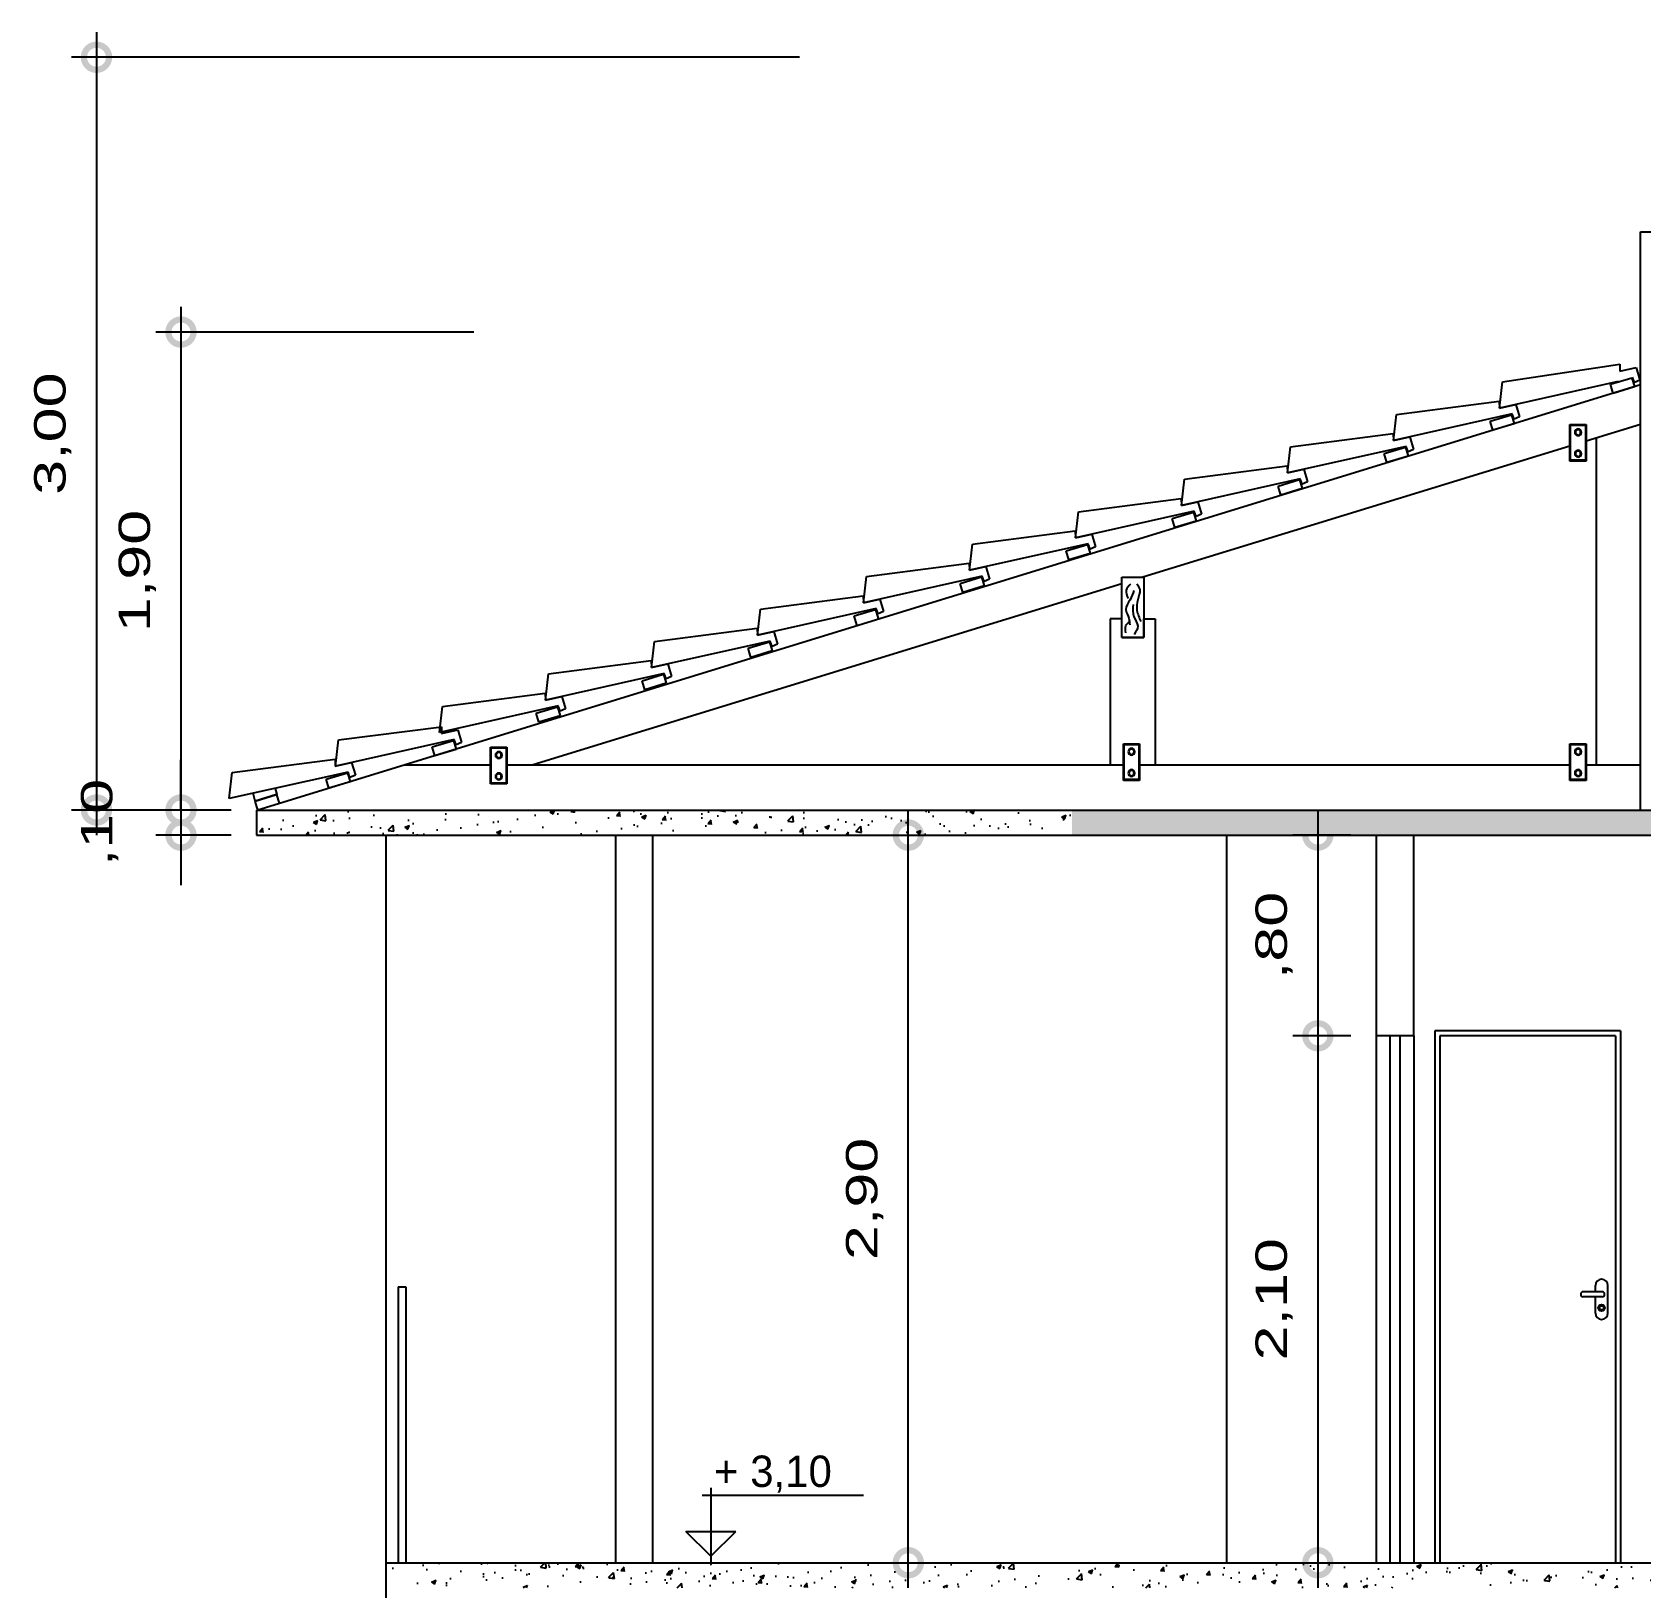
# Model space of a CAD drawing. Header units: millimetres. Extents: x 237 to 339, y 16 to 52.
# Drawn here: x 319.81 to 326.22, y 20.98 to 27.18 of the extents above; entities that cross this region are included whole.
import ezdxf

# ---------------------------------------------------------------- set-up
doc = ezdxf.new("R2010")
doc.units = ezdxf.units.MM
doc.header["$LTSCALE"] = 0.6
doc.header["$MEASUREMENT"] = 0
doc.layers.get('DEFPOINTS').update_dxf_attribs({"color": 253})
for name, color, linetype in [('0.1', 1, 'Continuous'), ('0.3', 3, 'Continuous'), ('02', 2, 'Continuous'), ('AR-ALV', 5, 'Continuous'), ('AR-CTA', 1, 'Continuous'), ('AR-TXT', 2, 'Continuous'), ('COBERTURA', 32, 'Continuous'), ('guarda-corpo', 32, 'Continuous'), ('NIVELC', 2, 'Continuous')]:
    doc.layers.add(name, color=color, linetype=linetype)
doc.styles.add('stylUS BT', font='stylu.ttf', dxfattribs={"width": 1.5})
doc.dimstyles.new('ARQ_100 1', dxfattribs={"dimtxt": 0.125, "dimasz": 0.2, "dimexe": 0.1, "dimexo": 0.1, "dimgap": 0.1, "dimtad": 1, "dimzin": 6, "dimtxsty": 'stylUS BT', "dimblk1": 'DOTSMALL', "dimblk2": 'DOTSMALL', "dimsah": 1, "dimcen": 0.09, "dimdle": 0.1, "dimclrd": 256, "dimclre": 256, "dimclrt": 2, "dimaunit": 1, "dimadec": 0, "dimazin": 0, "dimtfac": 1, "dimtmove": 2, "dimatfit": 3, "dimldrblk": 'OPEN30', "dimfxl": 1, "dimtolj": 1, "dimtzin": 0, "dimarcsym": 0})
pattern_1 = [(50, (5.52197, 72.06408), (0.18218467, -0.015939086), [0.01905, -0.20955]), (355, (5.52197, 72.06408), (-0.03524283, 0.19105664), [0.01524, -0.16764]), (100.451, (5.53715, 72.06275), (0.1469425, 0.17511669), [0.01619, -0.17809]), (46.1842, (5.52197, 72.11488), (0.27107904, -0.04204233), [0.028575, -0.314325]), (96.6356, (5.54456, 72.11138), (0.23740423, 0.24742556), [0.024285, -0.267135]), (351.184, (5.52197, 72.11488), (0.2374046, 0.24742512), [0.02286, -0.25146]), (21, (5.54737, 72.10218), (0.15161488, -0.10226552), [0.01905, -0.20955]), (326, (5.54737, 72.10218), (0.06180203, 0.18418797), [0.01524, -0.16764]), (71.4514, (5.56, 72.09366), (0.21341649, 0.08192286), [0.01619, -0.17809]), (37.5, (5.52197, 72.06408), (0.003088603, 0.084555039), [0, -0.165608, 0, -0.17018, 0, -0.168275]), (7.5, (5.52197, 72.06408), (0.066819663, 0.100180575), [0, -0.097028, 0, -0.161798, 0, -0.064135]), (327.5, (5.465325, 72.06408), (0.135590595, -0.005728744), [0, -0.0635, 0, -0.19812, 0, -0.26289]), (317.5, (5.43993, 72.06408), (0.14812918, 0.02542649), [0, -0.08255, 0, -0.131572, 0, -0.18669])]

# ---------------------------------------------------------------- blocks, each defined once
blk = doc.blocks.new('maçaneta1')
for p, q in [((-0.025, 0.11), (-0.025, 0.135)), ((0.025, 0.025), (0.025, 0.135)), ((0.0019, 0.11), (-0.0734, 0.11)), ((0.0019, 0.09), (-0.0734, 0.09)), ((-0.025, 0.025), (-0.025, 0.09))]:
    blk.add_line(p, q)
for radius in [0.0132, 0.00817]:
    blk.add_circle((-0.0001, 0.0461), radius)
for centre, radius, start, end in [((0, 0.135), 0.025, 0, 180), ((-0.0734, 0.1), 0.01, 90, 270), ((0.0019, 0.1), 0.01, 270, 90), ((0, 0.025), 0.025, 180, 0)]:
    blk.add_arc(centre, radius, start, end)
blk = doc.blocks.new('_DOTSMALL')
at = {"color": 0, "linetype": 'ByBlock', "const_width": 0.5}
blk.add_lwpolyline([(-0.0625, 0, 1), (0.0625, 0, 1)], format="xyb", close=True, dxfattribs=at)
blk = doc.blocks.new('*D12')
at = {"layer": 'AR-CTA', "lineweight": -2}
for p, q in [((320.4028, 26.0895), (320.4028, 23.9847)), ((321.5693, 25.9895), (320.3028, 25.9895)), ((320.6033, 24.0847), (320.3028, 24.0847))]:
    blk.add_line(p, q, dxfattribs=at)
at = {"layer": 'DEFPOINTS', "color": 0}
for p in [(321.6693, 25.9895), (320.4028, 24.0847), (320.7033, 24.0847)]:
    blk.add_point(p, dxfattribs=at)
at = {"layer": 'AR-CTA', "lineweight": -2, "xscale": 0.2, "yscale": 0.2, "zscale": 0.2}
for p, rotation in [((320.4028, 25.9895), 90), ((320.4028, 24.0847), 270)]:
    blk.add_blockref('_DOTSMALL', p, dxfattribs=dict(at, rotation=rotation))
at = {"layer": 'AR-CTA', "color": 2, "insert": (320.2286, 25.0371), "char_height": 0.125, "attachment_point": 5, "rotation": 90, "style": 'stylUS BT'}
blk.add_mtext('\\A1;1,90', dxfattribs=at)
blk = doc.blocks.new('_Open30')
at = {"layer": 'AR-ALV', "color": 0, "lineweight": -2}
for p, q in [((-1, 0.268), (0, 0)), ((0, 0), (-1, -0.268)), ((0, 0), (-1, 0))]:
    blk.add_line(p, q, dxfattribs=at)
blk = doc.blocks.new('*D13')
at = {"layer": 'AR-CTA', "lineweight": -2}
for p, q in [((320.0661, 27.1847), (320.0661, 23.9847)), ((322.8675, 27.0847), (319.9661, 27.0847)), ((320.6033, 24.0847), (319.9661, 24.0847))]:
    blk.add_line(p, q, dxfattribs=at)
at = {"layer": 'DEFPOINTS', "color": 0}
for p in [(322.9675, 27.0847), (320.0661, 24.0847), (320.7033, 24.0847)]:
    blk.add_point(p, dxfattribs=at)
at = {"layer": 'AR-CTA', "lineweight": -2, "xscale": 0.2, "yscale": 0.2, "zscale": 0.2}
for p, rotation in [((320.0661, 27.0847), 90), ((320.0661, 24.0847), 270)]:
    blk.add_blockref('_DOTSMALL', p, dxfattribs=dict(at, rotation=rotation))
at = {"layer": 'AR-CTA', "color": 2, "insert": (319.8919, 25.5847), "char_height": 0.125, "attachment_point": 5, "rotation": 90, "style": 'stylUS BT'}
blk.add_mtext('\\A1;3,00', dxfattribs=at)
blk = doc.blocks.new('*D14')
at = {"layer": 'AR-CTA', "lineweight": -2}
blk.add_line((323.3012, 20.9847), (323.3012, 24.0847), dxfattribs=at)
at = {"layer": 'DEFPOINTS', "color": 0}
for p in [(323.3012, 23.9847), (323.3012, 23.9847), (323.3012, 21.0847)]:
    blk.add_point(p, dxfattribs=at)
at = {"layer": 'AR-CTA', "lineweight": -2, "xscale": 0.2, "yscale": 0.2, "zscale": 0.2}
for p, rotation in [((323.3012, 23.9847), 90), ((323.3012, 21.0847), 270)]:
    blk.add_blockref('_DOTSMALL', p, dxfattribs=dict(at, rotation=rotation))
at = {"layer": 'AR-CTA', "color": 2, "insert": (323.127, 22.5347), "char_height": 0.125, "attachment_point": 5, "rotation": 90, "style": 'stylUS BT'}
blk.add_mtext('\\A1;2,90', dxfattribs=at)
blk = doc.blocks.new('*D15')
at = {"layer": 'AR-CTA', "lineweight": -2}
for p, q in [((324.9331, 24.0847), (324.9331, 23.0847)), ((325.065, 23.9847), (324.8331, 23.9847)), ((325.065, 23.1847), (324.8331, 23.1847))]:
    blk.add_line(p, q, dxfattribs=at)
at = {"layer": 'DEFPOINTS', "color": 0}
for p in [(325.165, 23.9847), (324.9331, 23.1847), (325.165, 23.1847)]:
    blk.add_point(p, dxfattribs=at)
at = {"layer": 'AR-CTA', "lineweight": -2, "xscale": 0.2, "yscale": 0.2, "zscale": 0.2}
for p, rotation in [((324.9331, 23.9847), 90), ((324.9331, 23.1847), 270)]:
    blk.add_blockref('_DOTSMALL', p, dxfattribs=dict(at, rotation=rotation))
at = {"layer": 'AR-CTA', "color": 2, "insert": (324.7588, 23.5847), "char_height": 0.125, "attachment_point": 5, "rotation": 90, "style": 'stylUS BT'}
blk.add_mtext('\\A1;,80', dxfattribs=at)
blk = doc.blocks.new('*D16')
at = {"layer": 'AR-CTA', "lineweight": -2}
blk.add_line((324.9331, 23.2847), (324.9331, 20.9847), dxfattribs=at)
at = {"layer": 'DEFPOINTS', "color": 0}
for p in [(324.9331, 23.1847), (324.9331, 21.0847), (324.9331, 21.0847)]:
    blk.add_point(p, dxfattribs=at)
at = {"layer": 'AR-CTA', "lineweight": -2, "xscale": 0.2, "yscale": 0.2, "zscale": 0.2}
for p, rotation in [((324.9331, 23.1847), 90), ((324.9331, 21.0847), 270)]:
    blk.add_blockref('_DOTSMALL', p, dxfattribs=dict(at, rotation=rotation))
at = {"layer": 'AR-CTA', "color": 2, "insert": (324.7588, 22.1347), "char_height": 0.125, "attachment_point": 5, "rotation": 90, "style": 'stylUS BT'}
blk.add_mtext('\\A1;2,10', dxfattribs=at)
blk = doc.blocks.new('*D25')
at = {"layer": 'AR-CTA', "lineweight": -2}
for p, q in [((320.4028, 24.0847), (320.4028, 24.2847)), ((320.6033, 24.0847), (320.3028, 24.0847)), ((320.4028, 24.0847), (320.4028, 23.9847)), ((320.6033, 23.9847), (320.3028, 23.9847)), ((320.4028, 23.9847), (320.4028, 23.7847))]:
    blk.add_line(p, q, dxfattribs=at)
at = {"layer": 'DEFPOINTS', "color": 0}
for p in [(320.7033, 24.0847), (320.4028, 23.9847), (320.7033, 23.9847)]:
    blk.add_point(p, dxfattribs=at)
at = {"layer": 'AR-CTA', "lineweight": -2, "xscale": 0.2, "yscale": 0.2, "zscale": 0.2}
for p, rotation in [((320.4028, 24.0847), 270), ((320.4028, 23.9847), 90)]:
    blk.add_blockref('_DOTSMALL', p, dxfattribs=dict(at, rotation=rotation))
at = {"layer": 'AR-CTA', "color": 2, "insert": (320.0786, 24.0347), "char_height": 0.125, "attachment_point": 5, "rotation": 90, "style": 'stylUS BT'}
blk.add_mtext('\\A1;,10', dxfattribs=at)
blk = doc.blocks.new('NIVELCORTE2')
at = {"layer": 'NIVELC'}
for p, q in [((-0.0494, 0.3941), (0.8695, 0.3941)), ((0, 0.4361), (0, 0)), ((0, 0.046), (-0.1414, 0.1874)), ((-0.1414, 0.1874), (0.1414, 0.1874)), ((0, 0.046), (0.1414, 0.1874))]:
    blk.add_line(p, q, dxfattribs=at)

msp = doc.modelspace()

# ---------------------------------------------------------------- hatches: boundary and pattern name
at = {"layer": '0.1'}
h = msp.add_hatch(dxfattribs=at)
h.set_pattern_fill('AR-CONC', color=256, scale=0.001, style=0)
h.set_pattern_definition([(50, (5.52197, 72.06408), (0.18218467, -0.015939086), [0.01905, -0.20955]), (355, (5.52197, 72.06408), (-0.03524283, 0.19105664), [0.01524, -0.16764]), (100.451, (5.53715, 72.06275), (0.1469425, 0.17511669), [0.01619, -0.17809]), (46.1842, (5.52197, 72.11488), (0.27107904, -0.04204233), [0.028575, -0.314325]), (96.6356, (5.54456, 72.11138), (0.23740423, 0.24742556), [0.024285, -0.267135]), (351.184, (5.52197, 72.11488), (0.2374046, 0.24742512), [0.02286, -0.25146]), (21, (5.54737, 72.10218), (0.15161488, -0.10226552), [0.01905, -0.20955]), (326, (5.54737, 72.10218), (0.06180203, 0.18418797), [0.01524, -0.16764]), (71.4514, (5.56, 72.09366), (0.21341649, 0.08192286), [0.01619, -0.17809]), (37.5, (5.52197, 72.06408), (0.003088603, 0.084555039), [0, -0.165608, 0, -0.17018, 0, -0.168275]), (7.5, (5.52197, 72.06408), (0.066819663, 0.100180575), [0, -0.097028, 0, -0.161798, 0, -0.064135]), (327.5, (5.465325, 72.06408), (0.135590595, -0.005728744), [0, -0.0635, 0, -0.19812, 0, -0.26289]), (317.5, (5.43993, 72.06408), (0.14812918, 0.02542649), [0, -0.08255, 0, -0.131572, 0, -0.18669])])
h.paths.add_polyline_path([(321.2189, 24.0847), (320.7084, 24.0847), (320.7084, 23.9847), (321.2189, 23.9847)])
h = msp.add_hatch(dxfattribs=at)
h.set_pattern_fill('AR-CONC', color=256, scale=0.001, style=0)
h.set_pattern_definition([(50, (5.52197, 72.06408), (0.18218467, -0.015939086), [0.01905, -0.20955]), (355, (5.52197, 72.06408), (-0.03524283, 0.19105664), [0.01524, -0.16764]), (100.451, (5.53715, 72.06275), (0.1469425, 0.17511669), [0.01619, -0.17809]), (46.1842, (5.52197, 72.11488), (0.27107904, -0.04204233), [0.028575, -0.314325]), (96.6356, (5.54456, 72.11138), (0.23740423, 0.24742556), [0.024285, -0.267135]), (351.184, (5.52197, 72.11488), (0.2374046, 0.24742512), [0.02286, -0.25146]), (21, (5.54737, 72.10218), (0.15161488, -0.10226552), [0.01905, -0.20955]), (326, (5.54737, 72.10218), (0.06180203, 0.18418797), [0.01524, -0.16764]), (71.4514, (5.56, 72.09366), (0.21341649, 0.08192286), [0.01619, -0.17809]), (37.5, (5.52197, 72.06408), (0.003088603, 0.084555039), [0, -0.165608, 0, -0.17018, 0, -0.168275]), (7.5, (5.52197, 72.06408), (0.066819663, 0.100180575), [0, -0.097028, 0, -0.161798, 0, -0.064135]), (327.5, (5.465325, 72.06408), (0.135590595, -0.005728744), [0, -0.0635, 0, -0.19812, 0, -0.26289]), (317.5, (5.43993, 72.06408), (0.14812918, 0.02542649), [0, -0.08255, 0, -0.131572, 0, -0.18669])])
h.paths.add_polyline_path([(323.953, 24.0847), (321.2189, 24.0847), (321.2189, 23.9847), (323.953, 23.9847)])
h = msp.add_hatch(dxfattribs=at)
h.set_pattern_fill('AR-CONC', color=256, scale=0.001, style=0)
h.set_pattern_definition(pattern_1)
h.paths.add_polyline_path([(328.2894, 24.0847), (323.953, 24.0847), (323.953, 23.9847), (328.2894, 23.9847)])
h = msp.add_hatch(dxfattribs=at)
h.set_pattern_fill('AR-CONC', color=256, scale=0.001, style=0)
h.set_pattern_definition(pattern_1)
h.paths.add_polyline_path([(323.382, 21.0847), (321.2189, 21.0847), (321.2189, 20.9847), (323.382, 20.9847)])
h = msp.add_hatch(dxfattribs=at)
h.set_pattern_fill('AR-CONC', color=256, scale=0.001, style=0)
h.set_pattern_definition(pattern_1)
h.paths.add_polyline_path([(325.8389, 21.0847), (323.382, 21.0847), (323.382, 20.9847), (325.8389, 20.9847)])
h = msp.add_hatch(dxfattribs=at)
h.set_pattern_fill('AR-CONC', color=256, scale=0.001, style=0)
h.set_pattern_definition(pattern_1)
h.paths.add_polyline_path([(328.5182, 21.0847), (325.8389, 21.0847), (325.8389, 20.9847), (328.5182, 20.9847)])

# ---------------------------------------------------------------- linework, layer by layer
for p, q in [((326.2189, 25.7787), (320.7096, 24.0846)), ((326.2189, 25.6217), (326.0024, 25.5552)), ((325.9374, 25.5352), (324.2363, 25.0121)), ((326.0425, 25.5675), (326.0425, 24.2647)), ((324.1514, 24.7721), (324.1514, 25.0121)), ((324.1514, 25.0121), (324.2396, 25.0121)), ((324.2396, 25.0121), (324.2396, 24.7721)), ((324.1514, 24.986), (321.8056, 24.2647)), ((324.1514, 24.8468), (324.1056, 24.8468)), ((324.1056, 24.8468), (324.1056, 24.2647)), ((324.1514, 24.7721), (324.1514, 24.8468)), ((324.2396, 24.7721), (324.2396, 24.8468)), ((324.2396, 24.8468), (324.2853, 24.8468)), ((324.2853, 24.8468), (324.2853, 24.2647)), ((324.2396, 24.7721), (324.1514, 24.7721)), ((324.1514, 24.7721), (324.2396, 24.7721)), ((324.2396, 24.7721), (324.1514, 24.7721)), ((322.3358, 24.6073), (322.3284, 24.6288)), ((322.3576, 24.6166), (322.3358, 24.6073)), ((321.2953, 24.2647), (321.6394, 24.2647)), ((321.6985, 24.2647), (323.7325, 24.2647)), ((323.7325, 24.2647), (324.158, 24.2647)), ((324.2229, 24.2647), (325.9374, 24.2647)), ((325.8925, 24.2647), (325.9374, 24.2647)), ((326.0024, 24.2647), (326.0689, 24.2647)), ((326.0024, 24.2647), (326.2189, 24.2647)), ((321.2189, 23.9847), (321.2189, 18.0847)), ((325.165, 23.1847), (325.165, 21.0847)), ((325.315, 23.1847), (325.315, 21.0847))]:
    msp.add_line(p, q, dxfattribs=at)
at = {"layer": '0.1', "color": 20}
for p, q in [((326.0995, 25.7812), (326.184, 25.807)), ((326.1101, 25.7453), (326.0995, 25.7812)), ((326.1946, 25.7711), (326.1101, 25.7453)), ((326.184, 25.807), (326.1946, 25.7711)), ((325.6197, 25.6342), (325.7042, 25.6601)), ((325.7042, 25.6601), (325.7148, 25.6242)), ((325.6303, 25.5983), (325.6197, 25.6342)), ((325.7148, 25.6242), (325.6303, 25.5983)), ((325.1973, 25.5049), (325.2818, 25.5308)), ((325.2818, 25.5308), (325.2924, 25.4949)), ((325.2079, 25.469), (325.1973, 25.5049)), ((325.2924, 25.4949), (325.2079, 25.469)), ((324.7749, 25.3756), (324.8594, 25.4015)), ((324.8594, 25.4015), (324.87, 25.3655)), ((324.7855, 25.3397), (324.7749, 25.3756)), ((324.87, 25.3655), (324.7855, 25.3397)), ((324.3525, 25.2463), (324.437, 25.2722)), ((324.3525, 25.2463), (324.437, 25.2722)), ((324.437, 25.2722), (324.4476, 25.2362)), ((324.437, 25.2722), (324.4476, 25.2362)), ((324.3631, 25.2104), (324.3525, 25.2463)), ((324.3631, 25.2104), (324.3525, 25.2463)), ((324.4476, 25.2362), (324.3631, 25.2104)), ((324.4476, 25.2362), (324.3631, 25.2104)), ((323.9301, 25.117), (324.0146, 25.1428)), ((324.0146, 25.1428), (324.0252, 25.1069)), ((323.9407, 25.0811), (323.9301, 25.117)), ((324.0252, 25.1069), (323.9407, 25.0811)), ((323.5077, 24.9877), (323.5922, 25.0135)), ((323.5922, 25.0135), (323.6028, 24.9776)), ((323.5183, 24.9518), (323.5077, 24.9877)), ((323.6028, 24.9776), (323.5183, 24.9518)), ((323.0853, 24.8584), (323.1698, 24.8842)), ((323.1698, 24.8842), (323.1804, 24.8483)), ((323.0959, 24.8225), (323.0853, 24.8584)), ((322.6629, 24.7291), (322.7474, 24.7549)), ((322.6629, 24.7291), (322.7474, 24.7549)), ((322.7474, 24.7549), (322.758, 24.719)), ((322.7474, 24.7549), (322.758, 24.719)), ((322.6735, 24.6931), (322.6629, 24.7291)), ((322.6735, 24.6931), (322.6629, 24.7291)), ((322.758, 24.719), (322.6735, 24.6931)), ((322.758, 24.719), (322.6735, 24.6931)), ((322.2405, 24.5998), (322.325, 24.6256)), ((322.325, 24.6256), (322.3356, 24.5897)), ((322.2511, 24.5638), (322.2405, 24.5998)), ((322.3356, 24.5897), (322.2511, 24.5638)), ((321.8181, 24.4705), (321.9026, 24.4963)), ((321.9026, 24.4963), (321.9132, 24.4604)), ((321.8287, 24.4345), (321.8181, 24.4705)), ((321.9132, 24.4604), (321.8287, 24.4345)), ((321.4041, 24.3364), (321.4886, 24.3623)), ((321.4886, 24.3623), (321.4991, 24.3263)), ((321.4146, 24.3005), (321.4041, 24.3364)), ((321.4991, 24.3263), (321.4146, 24.3005)), ((320.9817, 24.2071), (321.0662, 24.233)), ((321.0662, 24.233), (321.0767, 24.197)), ((320.7775, 24.1709), (320.7846, 24.1467)), ((320.9922, 24.1712), (320.9817, 24.2071)), ((321.0767, 24.197), (320.9922, 24.1712)), ((320.699, 24.1205), (320.69, 24.1512)), ((320.7835, 24.1464), (320.699, 24.1205)), ((320.699, 24.1205), (320.7835, 24.1464)), ((320.7096, 24.0846), (320.699, 24.1205)), ((320.7835, 24.1464), (320.794, 24.1105))]:
    msp.add_line(p, q, dxfattribs=at)
at = {"layer": '0.1', "color": 10}
for p, q in [((325.9374, 25.4755), (325.9374, 25.6216)), ((325.9374, 25.6216), (326.0024, 25.6216)), ((325.9404, 25.4785), (325.9404, 25.6186)), ((325.9404, 25.6186), (325.9995, 25.6186)), ((325.9995, 25.6186), (325.9995, 25.4785)), ((326.0024, 25.6216), (326.0024, 25.4755)), ((326.0024, 25.4755), (325.9374, 25.4755)), ((325.9995, 25.4785), (325.9404, 25.4785)), ((321.6364, 24.1893), (321.6364, 24.3353)), ((321.6364, 24.3353), (321.7014, 24.3353)), ((321.6394, 24.1923), (321.6394, 24.3323)), ((321.6394, 24.3323), (321.6985, 24.3323)), ((321.6985, 24.3323), (321.6985, 24.1923)), ((321.7014, 24.3353), (321.7014, 24.1893)), ((324.158, 24.2028), (324.158, 24.3489)), ((324.158, 24.3489), (324.2229, 24.3489)), ((324.1609, 24.2058), (324.1609, 24.3459)), ((324.1609, 24.3459), (324.22, 24.3459)), ((324.22, 24.3459), (324.22, 24.2058)), ((324.2229, 24.3489), (324.2229, 24.2028)), ((325.9374, 24.2028), (325.9374, 24.3489)), ((325.9374, 24.3489), (326.0024, 24.3489)), ((325.9404, 24.2058), (325.9404, 24.3459)), ((325.9404, 24.3459), (325.9995, 24.3459)), ((325.9995, 24.3459), (325.9995, 24.2058)), ((326.0024, 24.3489), (326.0024, 24.2028)), ((321.7014, 24.1893), (321.6364, 24.1893)), ((321.6985, 24.1923), (321.6394, 24.1923)), ((324.2229, 24.2028), (324.158, 24.2028)), ((324.22, 24.2058), (324.1609, 24.2058)), ((326.0024, 24.2028), (325.9374, 24.2028)), ((325.9995, 24.2058), (325.9404, 24.2058))]:
    msp.add_line(p, q, dxfattribs=at)
at = {"layer": '0.1', "color": 10, "extrusion": (0, 0, -1)}
for centre, major_axis, start_param, end_param in [((325.9699, 25.5898), (0, 0.0136), -1.570796, 4.712389), ((325.9699, 25.5898), (0, 0.0106), 4.712389, 10.995574), ((325.9699, 25.5047), (0, 0.0136), -1.570796, 4.712389), ((325.9699, 25.5047), (0, 0.0106), 4.712389, 10.995574), ((321.6689, 24.3035), (0, 0.0136), -1.570796, 4.712389), ((321.6689, 24.3035), (0, 0.0106), 4.712389, 10.995574), ((324.1904, 24.3171), (0, 0.0136), -1.570796, 4.712389), ((324.1904, 24.3171), (0, 0.0106), 4.712389, 10.995574), ((325.9699, 24.3171), (0, 0.0136), -1.570796, 4.712389), ((325.9699, 24.3171), (0, 0.0106), 4.712389, 10.995574), ((321.6689, 24.2184), (0, 0.0136), -1.570796, 4.712389), ((324.1904, 24.232), (0, 0.0136), -1.570796, 4.712389), ((324.1904, 24.232), (0, 0.0106), 4.712389, 10.995574), ((325.9699, 24.232), (0, 0.0136), -1.570796, 4.712389), ((325.9699, 24.232), (0, 0.0106), 4.712389, 10.995574), ((321.6689, 24.2184), (0, 0.0106), 4.712389, 10.995574)]:
    msp.add_ellipse(centre, major_axis=major_axis, ratio=0.98, start_param=start_param, end_param=end_param, dxfattribs=at)
at = {"layer": '0.1'}
for points, knots in [([(324.1863, 24.9848), (324.1789, 24.9773), (324.1626, 24.9609), (324.172, 24.939), (324.1771, 24.927)], [0, 0, 0, 0, 0.0193855, 0.04288807, 0.04288807, 0.04288807, 0.04288807]), ([(324.2001, 24.9598), (324.1959, 24.9472), (324.1872, 24.9215), (324.1587, 24.8852), (324.1825, 24.8524), (324.183, 24.8312), (324.1832, 24.8223)], [0, 0, 0, 0, 0.02708987, 0.05554719, 0.07993614, 0.09776723, 0.09776723, 0.09776723, 0.09776723]), ([(324.2123, 24.9863), (324.217, 24.9786), (324.2292, 24.9587), (324.2129, 24.922), (324.2088, 24.8781), (324.2212, 24.8507), (324.2277, 24.8363)], [0, 0, 0, 0, 0.0172475, 0.0448288, 0.0730306, 0.1040071, 0.1040071, 0.1040071, 0.1040071]), ([(324.197, 24.9035), (324.1956, 24.887), (324.193, 24.8567), (324.2238, 24.8192), (324.2087, 24.7957), (324.2016, 24.7848)], [0, 0, 0, 0, 0.03235898, 0.05944769, 0.08325199, 0.08325199, 0.08325199, 0.08325199]), ([(324.1679, 24.791), (324.1662, 24.8011), (324.1631, 24.8194), (324.1769, 24.8311), (324.1832, 24.8363)], [0, 0, 0, 0, 0.01875015, 0.03424634, 0.03424634, 0.03424634, 0.03424634])]:
    msp.add_open_spline(points, degree=3, knots=knots, dxfattribs=at)
at = {"layer": '0.3'}
for p, q in [((326.2189, 24.0847), (326.2189, 26.3895)), ((326.2189, 26.3895), (326.3689, 26.3895)), ((320.7033, 24.0847), (336.1689, 24.0847)), ((320.7033, 24.0847), (320.7033, 23.9847)), ((320.7033, 23.9847), (336.1689, 23.9847)), ((322.1339, 23.9847), (322.1339, 21.0847)), ((322.2811, 23.9847), (322.2811, 21.0847)), ((325.165, 23.9847), (325.165, 23.1847)), ((325.315, 23.1847), (325.315, 23.9847)), ((325.315, 23.1847), (325.165, 23.1847)), ((321.2189, 21.0847), (335.6689, 21.0847))]:
    msp.add_line(p, q, dxfattribs=at)
at = {"layer": '02'}
for p, q in [((324.5689, 23.9847), (324.5689, 21.0847)), ((325.22, 23.1847), (325.22, 21.0847)), ((325.26, 23.1847), (325.26, 21.0847)), ((326.1389, 23.2047), (325.3989, 23.2047)), ((325.3989, 23.2047), (325.3989, 21.0847)), ((325.4189, 23.1847), (325.4189, 21.0847)), ((326.1189, 23.1847), (325.4189, 23.1847)), ((326.1189, 23.1847), (326.1189, 21.0847)), ((326.1389, 23.2047), (326.1389, 21.0847)), ((321.2689, 22.1847), (321.2689, 21.0847)), ((321.2689, 22.1847), (321.2989, 22.1847)), ((321.2989, 22.1847), (321.2989, 21.0847))]:
    msp.add_line(p, q, dxfattribs=at)
at = {"layer": 'guarda-corpo'}
for p, q in [((325.6687, 25.7908), (326.1358, 25.8614)), ((326.1358, 25.8614), (326.1363, 25.8337)), ((326.1363, 25.8337), (326.2018, 25.8484)), ((326.2018, 25.8484), (326.2166, 25.798)), ((326.13, 25.7926), (325.6565, 25.6868)), ((325.6565, 25.6868), (325.6687, 25.7908)), ((326.1948, 25.7887), (326.1874, 25.8102)), ((326.2166, 25.798), (326.1948, 25.7887)), ((325.2463, 25.6615), (325.656, 25.7144)), ((325.656, 25.7144), (325.6565, 25.6868)), ((325.656, 25.7144), (325.6565, 25.6868)), ((325.7076, 25.6633), (325.2341, 25.5575)), ((325.2341, 25.5575), (325.2463, 25.6615)), ((325.6565, 25.6868), (325.722, 25.7014)), ((325.6565, 25.6868), (325.722, 25.7014)), ((325.715, 25.6418), (325.7076, 25.6633)), ((325.7368, 25.651), (325.715, 25.6418)), ((325.722, 25.7014), (325.7368, 25.651)), ((324.8239, 25.5322), (325.2336, 25.5851)), ((325.2336, 25.5851), (325.2341, 25.5575)), ((325.2852, 25.534), (324.8117, 25.4282)), ((324.8117, 25.4282), (324.8239, 25.5322)), ((325.2341, 25.5575), (325.2996, 25.5721)), ((325.2926, 25.5124), (325.2852, 25.534)), ((325.3144, 25.5217), (325.2926, 25.5124)), ((325.2996, 25.5721), (325.3144, 25.5217)), ((324.4015, 25.4029), (324.8112, 25.4558)), ((324.8112, 25.4558), (324.8117, 25.4282)), ((324.8628, 25.4047), (324.3893, 25.2989)), ((324.3893, 25.2989), (324.4015, 25.4029)), ((324.8117, 25.4282), (324.8772, 25.4428)), ((324.8702, 25.3831), (324.8628, 25.4047)), ((324.892, 25.3924), (324.8702, 25.3831)), ((324.8772, 25.4428), (324.892, 25.3924)), ((323.9791, 25.2736), (324.3888, 25.3265)), ((324.3888, 25.3265), (324.3893, 25.2989)), ((324.4404, 25.2753), (323.9669, 25.1696)), ((323.9669, 25.1696), (323.9791, 25.2736)), ((324.3893, 25.2989), (324.4548, 25.3135)), ((324.4478, 25.2538), (324.4404, 25.2753)), ((324.4696, 25.2631), (324.4478, 25.2538)), ((324.4548, 25.3135), (324.4696, 25.2631)), ((323.5567, 25.1443), (323.9664, 25.1972)), ((323.9664, 25.1972), (323.9669, 25.1696)), ((324.018, 25.146), (323.5445, 25.0402)), ((323.5445, 25.0402), (323.5567, 25.1443)), ((323.9669, 25.1696), (324.0324, 25.1842)), ((324.0254, 25.1245), (324.018, 25.146)), ((324.0472, 25.1338), (324.0254, 25.1245)), ((324.0324, 25.1842), (324.0472, 25.1338)), ((323.1343, 25.015), (323.5439, 25.0679)), ((323.5439, 25.0679), (323.5445, 25.0402)), ((323.5956, 25.0167), (323.1221, 24.9109)), ((323.1221, 24.9109), (323.1343, 25.015)), ((323.5445, 25.0402), (323.61, 25.0549)), ((323.603, 24.9952), (323.5956, 25.0167)), ((323.6248, 25.0045), (323.603, 24.9952)), ((323.61, 25.0549), (323.6248, 25.0045)), ((322.7119, 24.8857), (323.1215, 24.9386)), ((323.1215, 24.9386), (323.1221, 24.9109)), ((323.1732, 24.8874), (322.6996, 24.7816)), ((322.6996, 24.7816), (322.7119, 24.8857)), ((323.1221, 24.9109), (323.1876, 24.9256)), ((323.1806, 24.8659), (323.1732, 24.8874)), ((323.2024, 24.8752), (323.1806, 24.8659)), ((323.1876, 24.9256), (323.2024, 24.8752)), ((322.2895, 24.7564), (322.6991, 24.8093)), ((322.6991, 24.8093), (322.6996, 24.7816)), ((322.7508, 24.7581), (322.2772, 24.6523)), ((322.2772, 24.6523), (322.2895, 24.7564)), ((322.6996, 24.7816), (322.7652, 24.7963)), ((322.7582, 24.7366), (322.7508, 24.7581)), ((322.78, 24.7459), (322.7582, 24.7366)), ((322.7652, 24.7963), (322.78, 24.7459)), ((321.867, 24.6271), (322.2767, 24.68)), ((322.2767, 24.68), (322.2772, 24.6523)), ((322.3284, 24.6288), (321.8548, 24.523)), ((321.8548, 24.523), (321.867, 24.6271)), ((322.2772, 24.6523), (322.3428, 24.667)), ((322.3428, 24.667), (322.3576, 24.6166)), ((321.906, 24.4995), (321.4324, 24.3937)), ((321.4324, 24.3937), (321.4446, 24.4978)), ((321.4446, 24.4978), (321.8543, 24.5507)), ((321.8543, 24.5507), (321.8548, 24.523)), ((321.8548, 24.523), (321.9204, 24.5377)), ((321.9134, 24.478), (321.906, 24.4995)), ((321.9352, 24.4873), (321.9134, 24.478)), ((321.9204, 24.5377), (321.9352, 24.4873)), ((321.492, 24.3654), (321.0184, 24.2597)), ((321.0184, 24.2597), (321.0306, 24.3637)), ((321.0306, 24.3637), (321.4403, 24.4166)), ((321.4403, 24.4166), (321.4408, 24.389)), ((321.4408, 24.389), (321.5064, 24.4036)), ((321.4994, 24.3439), (321.492, 24.3654)), ((321.5064, 24.4036), (321.5212, 24.3532)), ((321.5212, 24.3532), (321.4994, 24.3439)), ((321.0685, 24.2358), (320.5949, 24.13)), ((320.5949, 24.13), (320.6071, 24.234)), ((320.6071, 24.234), (321.0168, 24.287)), ((321.0168, 24.287), (321.0173, 24.2593)), ((321.0173, 24.2593), (321.0829, 24.2739)), ((321.0759, 24.2143), (321.0685, 24.2358)), ((321.0829, 24.2739), (321.0977, 24.2236)), ((321.0977, 24.2236), (321.0759, 24.2143))]:
    msp.add_line(p, q, dxfattribs=at)

# ---------------------------------------------------------------- block references
at = {"layer": '02'}
msp.add_blockref('maçaneta1', (326.0639, 22.0547), dxfattribs=at)
at = {"layer": 'COBERTURA', "xscale": 0.7, "yscale": 0.7}
msp.add_blockref('NIVELCORTE2', (322.5142, 21.0782), dxfattribs=at)

# ---------------------------------------------------------------- texts
at = {"layer": 'AR-TXT', "insert": (322.5271, 21.5118), "char_height": 0.125, "width": 0.70208, "attachment_point": 1}
msp.add_mtext('{\\fStylus BT|b0|i0|c0|p34;+ 3,10}', dxfattribs=at)

# ---------------------------------------------------------------- dimensions: what is measured, and where the dimension line sits
at = {"layer": 'AR-CTA'}
for base, p1, p2, picture, middle in [((320.0661, 24.0847), (322.9675, 27.0847), (320.7033, 24.0847), '*D13', (319.8919, 25.5847)), ((320.4028, 24.0847), (321.6693, 25.9895), (320.7033, 24.0847), '*D12', (320.2286, 25.0371)), ((320.4028, 23.9847), (320.7033, 24.0847), (320.7033, 23.9847), '*D25', (320.0786, 24.0347)), ((323.3012, 23.9847), (323.3012, 21.0847), (323.3012, 23.9847), '*D14', (323.127, 22.5347)), ((324.9331, 23.1847), (325.165, 23.9847), (325.165, 23.1847), '*D15', (324.7588, 23.5847)), ((324.9331, 21.0847), (324.9331, 23.1847), (324.9331, 21.0847), '*D16', (324.7588, 22.1347))]:
    dim = msp.add_linear_dim(base=base, p1=p1, p2=p2, angle=90, dimstyle='ARQ_100 1', dxfattribs=at)
    dim.commit()
    dim.dimension.update_dxf_attribs({"geometry": picture, "text_midpoint": middle})

doc.saveas('drawing.dxf')
